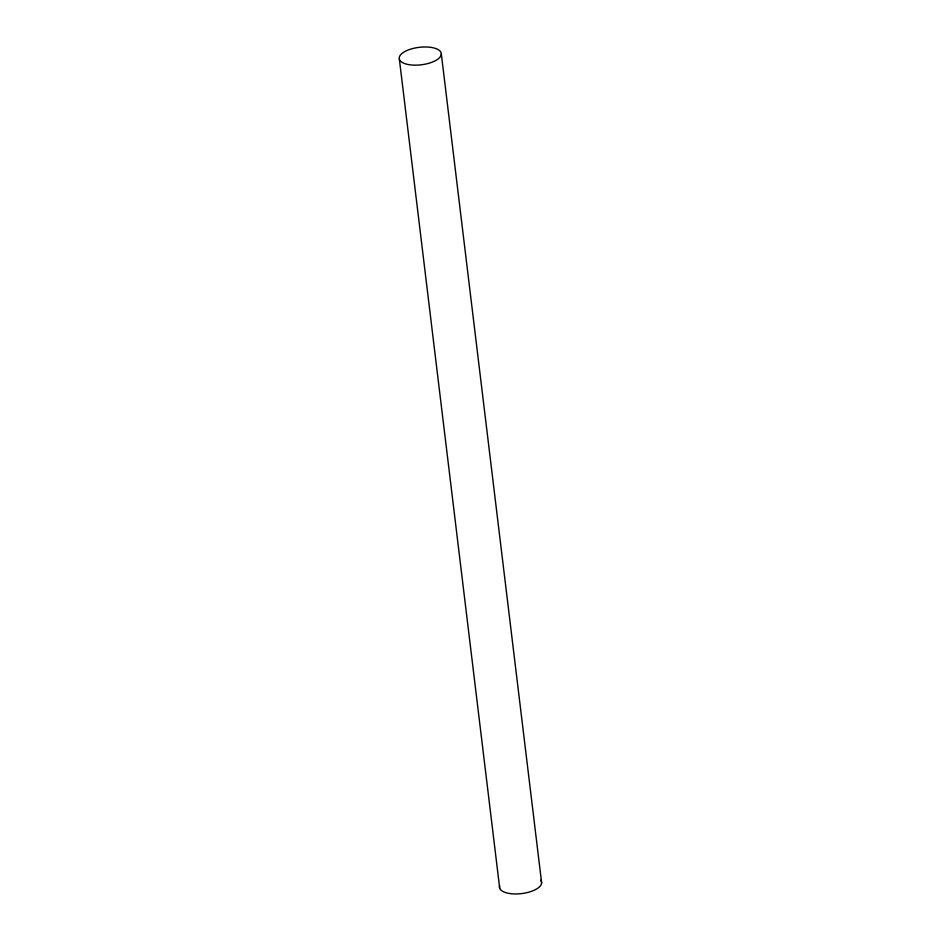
<?xml version="1.0" encoding="UTF-8"?>
<svg xmlns="http://www.w3.org/2000/svg" width="941" height="941" viewBox="0 0 941 941"><rect width="100%" height="100%" fill="white"/><g stroke="black" fill="none" stroke-linecap="round" stroke-linejoin="round"><path stroke-width="1.41" d="M441.329 53.919A21.208 8.798 -6.9 0 1 409.782 64.788A21.208 8.798 -6.9 0 1 409.617 49.485A21.208 8.798 -6.9 0 1 441.329 53.919L541.616 882.705M399.407 59.506L499.706 888.292M540.652 880.2A21.208 8.798 -6.9 0 1 522.196 893.515A21.208 8.798 -6.9 0 1 499.671 885.657"/></g></svg>
